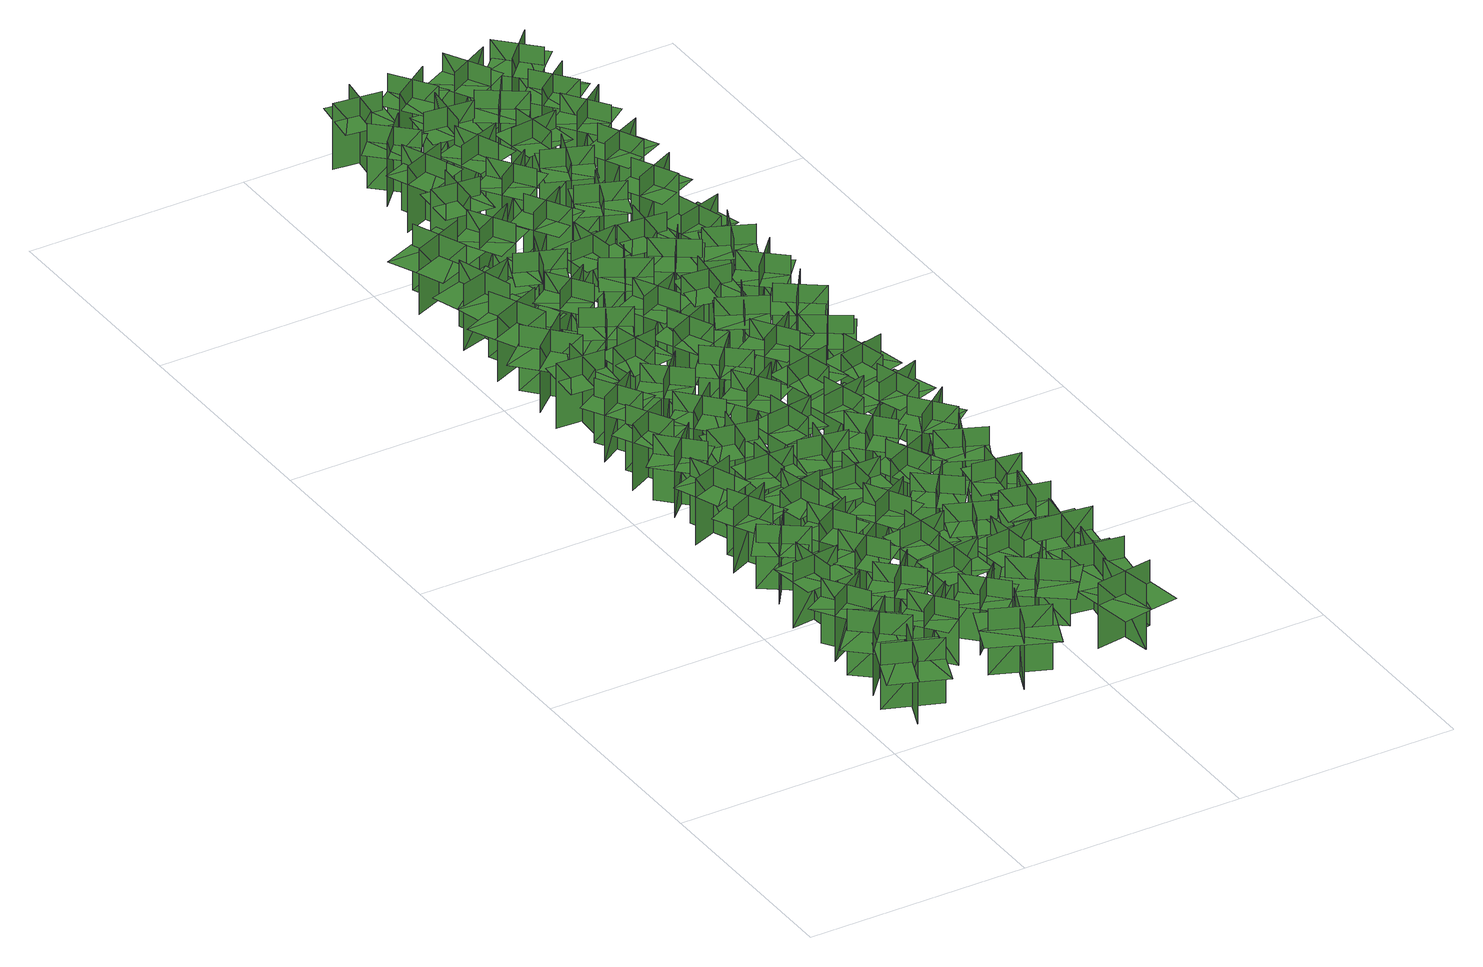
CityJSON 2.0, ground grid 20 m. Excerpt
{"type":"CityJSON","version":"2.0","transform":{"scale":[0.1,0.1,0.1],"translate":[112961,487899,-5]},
"CityObjects":{
"tree1":{"type":"SolitaryVegetationObject","geometry":[{"type":"MultiSurface","lod":"1","boundaries":[[[0,1,2]],[[0,2,3]],[[4,5,6]],[[4,6,7]],[[8,9,10]],[[8,10,11]],[[8,11,12]],[[8,12,13]]]}]},
"tree2":{"type":"SolitaryVegetationObject","geometry":[{"type":"MultiSurface","lod":"1","boundaries":[[[14,15,16]],[[14,16,17]],[[18,19,20]],[[18,20,21]],[[22,23,24]],[[22,24,25]],[[22,25,26]],[[22,26,27]]]}]},
"tree3":{"type":"SolitaryVegetationObject","geometry":[{"type":"MultiSurface","lod":"1","boundaries":[[[28,29,30]],[[28,30,31]],[[32,33,34]],[[32,34,35]],[[36,37,38]],[[36,38,39]],[[36,39,40]],[[36,40,41]]]}]},
"tree4":{"type":"SolitaryVegetationObject","geometry":[{"type":"MultiSurface","lod":"1","boundaries":[[[42,43,44]],[[42,44,45]],[[46,47,48]],[[46,48,49]],[[50,51,52]],[[50,52,53]],[[50,53,54]],[[50,54,55]]]}]},
"tree5":{"type":"SolitaryVegetationObject","geometry":[{"type":"MultiSurface","lod":"1","boundaries":[[[56,57,58]],[[56,58,59]],[[60,61,62]],[[60,62,63]],[[64,65,66]],[[64,66,67]],[[64,67,68]],[[64,68,69]]]}]},
"tree6":{"type":"SolitaryVegetationObject","geometry":[{"type":"MultiSurface","lod":"1","boundaries":[[[70,71,72]],[[70,72,73]],[[74,75,76]],[[74,76,77]],[[78,79,80]],[[78,80,81]],[[78,81,82]],[[78,82,83]]]}]},
"tree7":{"type":"SolitaryVegetationObject","geometry":[{"type":"MultiSurface","lod":"1","boundaries":[[[84,85,86]],[[84,86,87]],[[88,89,90]],[[88,90,91]],[[92,93,94]],[[92,94,95]],[[92,95,96]],[[92,96,97]]]}]},
"tree8":{"type":"SolitaryVegetationObject","geometry":[{"type":"MultiSurface","lod":"1","boundaries":[[[98,99,100]],[[98,100,101]],[[102,103,104]],[[102,104,105]],[[106,107,108]],[[106,108,109]],[[106,109,110]],[[106,110,111]]]}]},
"tree9":{"type":"SolitaryVegetationObject","geometry":[{"type":"MultiSurface","lod":"1","boundaries":[[[112,113,114]],[[112,114,115]],[[116,117,118]],[[116,118,119]],[[120,121,122]],[[120,122,123]],[[120,123,124]],[[120,124,125]]]}]},
"tree10":{"type":"SolitaryVegetationObject","geometry":[{"type":"MultiSurface","lod":"1","boundaries":[[[126,127,128]],[[126,128,129]],[[130,131,132]],[[130,132,133]],[[134,135,136]],[[134,136,137]],[[134,137,138]],[[134,138,139]]]}]},
"tree11":{"type":"SolitaryVegetationObject","geometry":[{"type":"MultiSurface","lod":"1","boundaries":[[[140,141,142]],[[140,142,143]],[[144,145,146]],[[144,146,147]],[[148,149,150]],[[148,150,151]],[[148,151,152]],[[148,152,153]]]}]},
"tree12":{"type":"SolitaryVegetationObject","geometry":[{"type":"MultiSurface","lod":"1","boundaries":[[[154,155,156]],[[154,156,157]],[[158,159,160]],[[158,160,161]],[[162,163,164]],[[162,164,165]],[[162,165,166]],[[162,166,167]]]}]},
"tree13":{"type":"SolitaryVegetationObject","geometry":[{"type":"MultiSurface","lod":"1","boundaries":[[[168,169,170]],[[168,170,171]],[[172,173,174]],[[172,174,175]],[[176,177,178]],[[176,178,179]],[[176,179,180]],[[176,180,181]]]}]},
"tree14":{"type":"SolitaryVegetationObject","geometry":[{"type":"MultiSurface","lod":"1","boundaries":[[[182,183,184]],[[182,184,185]],[[186,187,188]],[[186,188,189]],[[190,191,192]],[[190,192,193]],[[190,193,194]],[[190,194,195]]]}]},
"tree15":{"type":"SolitaryVegetationObject","geometry":[{"type":"MultiSurface","lod":"1","boundaries":[[[196,197,198]],[[196,198,199]],[[200,201,202]],[[200,202,203]],[[204,205,206]],[[204,206,207]],[[204,207,208]],[[204,208,209]]]}]},
"tree16":{"type":"SolitaryVegetationObject","geometry":[{"type":"MultiSurface","lod":"1","boundaries":[[[210,211,212]],[[210,212,213]],[[214,215,216]],[[214,216,217]],[[218,219,220]],[[218,220,221]],[[218,221,222]],[[218,222,223]]]}]},
"tree17":{"type":"SolitaryVegetationObject","geometry":[{"type":"MultiSurface","lod":"1","boundaries":[[[224,225,226]],[[224,226,227]],[[228,229,230]],[[228,230,231]],[[232,233,234]],[[232,234,235]],[[232,235,236]],[[232,236,237]]]}]},
"tree18":{"type":"SolitaryVegetationObject","geometry":[{"type":"MultiSurface","lod":"1","boundaries":[[[238,239,240]],[[238,240,241]],[[242,243,244]],[[242,244,245]],[[246,247,248]],[[246,248,249]],[[246,249,250]],[[246,250,251]]]}]},
"tree19":{"type":"SolitaryVegetationObject","geometry":[{"type":"MultiSurface","lod":"1","boundaries":[[[252,253,254]],[[252,254,255]],[[256,257,258]],[[256,258,259]],[[260,261,262]],[[260,262,263]],[[260,263,264]],[[260,264,265]]]}]},
"tree20":{"type":"SolitaryVegetationObject","geometry":[{"type":"MultiSurface","lod":"1","boundaries":[[[266,267,268]],[[266,268,269]],[[270,271,272]],[[270,272,273]],[[274,275,276]],[[274,276,277]],[[274,277,278]],[[274,278,279]]]}]},
"tree21":{"type":"SolitaryVegetationObject","geometry":[{"type":"MultiSurface","lod":"1","boundaries":[[[280,281,282]],[[280,282,283]],[[284,285,286]],[[284,286,287]],[[288,289,290]],[[288,290,291]],[[288,291,292]],[[288,292,293]]]}]},
"tree22":{"type":"SolitaryVegetationObject","geometry":[{"type":"MultiSurface","lod":"1","boundaries":[[[294,295,296]],[[294,296,297]],[[298,299,300]],[[298,300,301]],[[302,303,304]],[[302,304,305]],[[302,305,306]],[[302,306,307]]]}]},
"tree23":{"type":"SolitaryVegetationObject","geometry":[{"type":"MultiSurface","lod":"1","boundaries":[[[308,309,310]],[[308,310,311]],[[312,313,314]],[[312,314,315]],[[316,317,318]],[[316,318,319]],[[316,319,320]],[[316,320,321]]]}]},
"tree24":{"type":"SolitaryVegetationObject","geometry":[{"type":"MultiSurface","lod":"1","boundaries":[[[322,323,324]],[[322,324,325]],[[326,327,328]],[[326,328,329]],[[330,331,332]],[[330,332,333]],[[330,333,334]],[[330,334,335]]]}]},
"tree25":{"type":"SolitaryVegetationObject","geometry":[{"type":"MultiSurface","lod":"1","boundaries":[[[336,337,338]],[[336,338,339]],[[340,341,342]],[[340,342,343]],[[344,345,346]],[[344,346,347]],[[344,347,348]],[[344,348,349]]]}]},
"tree26":{"type":"SolitaryVegetationObject","geometry":[{"type":"MultiSurface","lod":"1","boundaries":[[[350,351,352]],[[350,352,353]],[[354,355,356]],[[354,356,357]],[[358,359,360]],[[358,360,361]],[[358,361,362]],[[358,362,363]]]}]},
"tree27":{"type":"SolitaryVegetationObject","geometry":[{"type":"MultiSurface","lod":"1","boundaries":[[[364,365,366]],[[364,366,367]],[[368,369,370]],[[368,370,371]],[[372,373,374]],[[372,374,375]],[[372,375,376]],[[372,376,377]]]}]},
"tree28":{"type":"SolitaryVegetationObject","geometry":[{"type":"MultiSurface","lod":"1","boundaries":[[[378,379,380]],[[378,380,381]],[[382,383,384]],[[382,384,385]],[[386,387,388]],[[386,388,389]],[[386,389,390]],[[386,390,391]]]}]},
"tree29":{"type":"SolitaryVegetationObject","geometry":[{"type":"MultiSurface","lod":"1","boundaries":[[[392,393,394]],[[392,394,395]],[[396,397,398]],[[396,398,399]],[[400,401,402]],[[400,402,403]],[[400,403,404]],[[400,404,405]]]}]},
"tree30":{"type":"SolitaryVegetationObject","geometry":[{"type":"MultiSurface","lod":"1","boundaries":[[[406,407,408]],[[406,408,409]],[[410,411,412]],[[410,412,413]],[[414,415,416]],[[414,416,417]],[[414,417,418]],[[414,418,419]]]}]},
"tree31":{"type":"SolitaryVegetationObject","geometry":[{"type":"MultiSurface","lod":"1","boundaries":[[[420,421,422]],[[420,422,423]],[[424,425,426]],[[424,426,427]],[[428,429,430]],[[428,430,431]],[[428,431,432]],[[428,432,433]]]}]},
"tree32":{"type":"SolitaryVegetationObject","geometry":[{"type":"MultiSurface","lod":"1","boundaries":[[[434,435,436]],[[434,436,437]],[[438,439,440]],[[438,440,441]],[[442,443,444]],[[442,444,445]],[[442,445,446]],[[442,446,447]]]}]},
"tree33":{"type":"SolitaryVegetationObject","geometry":[{"type":"MultiSurface","lod":"1","boundaries":[[[448,449,450]],[[448,450,451]],[[452,453,454]],[[452,454,455]],[[456,457,458]],[[456,458,459]],[[456,459,460]],[[456,460,461]]]}]},
"tree34":{"type":"SolitaryVegetationObject","geometry":[{"type":"MultiSurface","lod":"1","boundaries":[[[462,463,464]],[[462,464,465]],[[466,467,468]],[[466,468,469]],[[470,471,472]],[[470,472,473]],[[470,473,474]],[[470,474,475]]]}]},
"tree35":{"type":"SolitaryVegetationObject","geometry":[{"type":"MultiSurface","lod":"1","boundaries":[[[476,477,478]],[[476,478,479]],[[480,481,482]],[[480,482,483]],[[484,485,486]],[[484,486,487]],[[484,487,488]],[[484,488,489]]]}]},
"tree36":{"type":"SolitaryVegetationObject","geometry":[{"type":"MultiSurface","lod":"1","boundaries":[[[490,491,492]],[[490,492,493]],[[494,495,496]],[[494,496,497]],[[498,499,500]],[[498,500,501]],[[498,501,502]],[[498,502,503]]]}]},
"tree37":{"type":"SolitaryVegetationObject","geometry":[{"type":"MultiSurface","lod":"1","boundaries":[[[504,505,506]],[[504,506,507]],[[508,509,510]],[[508,510,511]],[[512,513,514]],[[512,514,515]],[[512,515,516]],[[512,516,517]]]}]},
"tree38":{"type":"SolitaryVegetationObject","geometry":[{"type":"MultiSurface","lod":"1","boundaries":[[[518,519,520]],[[518,520,521]],[[522,523,524]],[[522,524,525]],[[526,527,528]],[[526,528,529]],[[526,529,530]],[[526,530,531]]]}]},
"tree39":{"type":"SolitaryVegetationObject","geometry":[{"type":"MultiSurface","lod":"1","boundaries":[[[532,533,534]],[[532,534,535]],[[536,537,538]],[[536,538,539]],[[540,541,542]],[[540,542,543]],[[540,543,544]],[[540,544,545]]]}]},
"tree40":{"type":"SolitaryVegetationObject","geometry":[{"type":"MultiSurface","lod":"1","boundaries":[[[546,547,548]],[[546,548,549]],[[550,551,552]],[[550,552,553]],[[554,555,556]],[[554,556,557]],[[554,557,558]],[[554,558,559]]]}]},
"tree41":{"type":"SolitaryVegetationObject","geometry":[{"type":"MultiSurface","lod":"1","boundaries":[[[560,561,562]],[[560,562,563]],[[564,565,566]],[[564,566,567]],[[568,569,570]],[[568,570,571]],[[568,571,572]],[[568,572,573]]]}]},
"tree42":{"type":"SolitaryVegetationObject","geometry":[{"type":"MultiSurface","lod":"1","boundaries":[[[574,575,576]],[[574,576,577]],[[578,579,580]],[[578,580,581]],[[582,583,584]],[[582,584,585]],[[582,585,586]],[[582,586,587]]]}]},
"tree43":{"type":"SolitaryVegetationObject","geometry":[{"type":"MultiSurface","lod":"1","boundaries":[[[588,589,590]],[[588,590,591]],[[592,593,594]],[[592,594,595]],[[596,597,598]],[[596,598,599]],[[596,599,600]],[[596,600,601]]]}]},
"tree44":{"type":"SolitaryVegetationObject","geometry":[{"type":"MultiSurface","lod":"1","boundaries":[[[602,603,604]],[[602,604,605]],[[606,607,608]],[[606,608,609]],[[610,611,612]],[[610,612,613]],[[610,613,614]],[[610,614,615]]]}]},
"tree45":{"type":"SolitaryVegetationObject","geometry":[{"type":"MultiSurface","lod":"1","boundaries":[[[616,617,618]],[[616,618,619]],[[620,621,622]],[[620,622,623]],[[624,625,626]],[[624,626,627]],[[624,627,628]],[[624,628,629]]]}]},
"tree46":{"type":"SolitaryVegetationObject","geometry":[{"type":"MultiSurface","lod":"1","boundaries":[[[630,631,632]],[[630,632,633]],[[634,635,636]],[[634,636,637]],[[638,639,640]],[[638,640,641]],[[638,641,642]],[[638,642,643]]]}]},
"tree47":{"type":"SolitaryVegetationObject","geometry":[{"type":"MultiSurface","lod":"1","boundaries":[[[644,645,646]],[[644,646,647]],[[648,649,650]],[[648,650,651]],[[652,653,654]],[[652,654,655]],[[652,655,656]],[[652,656,657]]]}]},
"tree48":{"type":"SolitaryVegetationObject","geometry":[{"type":"MultiSurface","lod":"1","boundaries":[[[658,659,660]],[[658,660,661]],[[662,663,664]],[[662,664,665]],[[666,667,668]],[[666,668,669]],[[666,669,670]],[[666,670,671]]]}]},
"tree49":{"type":"SolitaryVegetationObject","geometry":[{"type":"MultiSurface","lod":"1","boundaries":[[[672,673,674]],[[672,674,675]],[[676,677,678]],[[676,678,679]],[[680,681,682]],[[680,682,683]],[[680,683,684]],[[680,684,685]]]}]},
"tree50":{"type":"SolitaryVegetationObject","geometry":[{"type":"MultiSurface","lod":"1","boundaries":[[[686,687,688]],[[686,688,689]],[[690,691,692]],[[690,692,693]],[[694,695,696]],[[694,696,697]],[[694,697,698]],[[694,698,699]]]}]},
"tree51":{"type":"SolitaryVegetationObject","geometry":[{"type":"MultiSurface","lod":"1","boundaries":[[[700,701,702]],[[700,702,703]],[[704,705,706]],[[704,706,707]],[[708,709,710]],[[708,710,711]],[[708,711,712]],[[708,712,713]]]}]},
"tree52":{"type":"SolitaryVegetationObject","geometry":[{"type":"MultiSurface","lod":"1","boundaries":[[[714,715,716]],[[714,716,717]],[[718,719,720]],[[718,720,721]],[[722,723,724]],[[722,724,725]],[[722,725,726]],[[722,726,727]]]}]},
"tree53":{"type":"SolitaryVegetationObject","geometry":[{"type":"MultiSurface","lod":"1","boundaries":[[[728,729,730]],[[728,730,731]],[[732,733,734]],[[732,734,735]],[[736,737,738]],[[736,738,739]],[[736,739,740]],[[736,740,741]]]}]},
"tree54":{"type":"SolitaryVegetationObject","geometry":[{"type":"MultiSurface","lod":"1","boundaries":[[[742,743,744]],[[742,744,745]],[[746,747,748]],[[746,748,749]],[[750,751,752]],[[750,752,753]],[[750,753,754]],[[750,754,755]]]}]},
"tree55":{"type":"SolitaryVegetationObject","geometry":[{"type":"MultiSurface","lod":"1","boundaries":[[[756,757,758]],[[756,758,759]],[[760,761,762]],[[760,762,763]],[[764,765,766]],[[764,766,767]],[[764,767,768]],[[764,768,769]]]}]},
"tree56":{"type":"SolitaryVegetationObject","geometry":[{"type":"MultiSurface","lod":"1","boundaries":[[[770,771,772]],[[770,772,773]],[[774,775,776]],[[774,776,777]],[[778,779,780]],[[778,780,781]],[[778,781,782]],[[778,782,783]]]}]},
"tree57":{"type":"SolitaryVegetationObject","geometry":[{"type":"MultiSurface","lod":"1","boundaries":[[[784,785,786]],[[784,786,787]],[[788,789,790]],[[788,790,791]],[[792,793,794]],[[792,794,795]],[[792,795,796]],[[792,796,797]]]}]},
"tree58":{"type":"SolitaryVegetationObject","geometry":[{"type":"MultiSurface","lod":"1","boundaries":[[[798,799,800]],[[798,800,801]],[[802,803,804]],[[802,804,805]],[[806,807,808]],[[806,808,809]],[[806,809,810]],[[806,810,811]]]}]},
"tree59":{"type":"SolitaryVegetationObject","geometry":[{"type":"MultiSurface","lod":"1","boundaries":[[[812,813,814]],[[812,814,815]],[[816,817,818]],[[816,818,819]],[[820,821,822]],[[820,822,823]],[[820,823,824]],[[820,824,825]]]}]},
"tree60":{"type":"SolitaryVegetationObject","geometry":[{"type":"MultiSurface","lod":"1","boundaries":[[[826,827,828]],[[826,828,829]],[[830,831,832]],[[830,832,833]],[[834,835,836]],[[834,836,837]],[[834,837,838]],[[834,838,839]]]}]},
"tree61":{"type":"SolitaryVegetationObject","geometry":[{"type":"MultiSurface","lod":"1","boundaries":[[[840,841,842]],[[840,842,843]],[[844,845,846]],[[844,846,847]],[[848,849,850]],[[848,850,851]],[[848,851,852]],[[848,852,853]]]}]},
"tree62":{"type":"SolitaryVegetationObject","geometry":[{"type":"MultiSurface","lod":"1","boundaries":[[[854,855,856]],[[854,856,857]],[[858,859,860]],[[858,860,861]],[[862,863,864]],[[862,864,865]],[[862,865,866]],[[862,866,867]]]}]},
"tree63":{"type":"SolitaryVegetationObject","geometry":[{"type":"MultiSurface","lod":"1","boundaries":[[[868,869,870]],[[868,870,871]],[[872,873,874]],[[872,874,875]],[[876,877,878]],[[876,878,879]],[[876,879,880]],[[876,880,881]]]}]},
"tree64":{"type":"SolitaryVegetationObject","geometry":[{"type":"MultiSurface","lod":"1","boundaries":[[[882,883,884]],[[882,884,885]],[[886,887,888]],[[886,888,889]],[[890,891,892]],[[890,892,893]],[[890,893,894]],[[890,894,895]]]}]},
"tree65":{"type":"SolitaryVegetationObject","geometry":[{"type":"MultiSurface","lod":"1","boundaries":[[[896,897,898]],[[896,898,899]],[[900,901,902]],[[900,902,903]],[[904,905,906]],[[904,906,907]],[[904,907,908]],[[904,908,909]]]}]},
"tree66":{"type":"SolitaryVegetationObject","geometry":[{"type":"MultiSurface","lod":"1","boundaries":[[[910,911,912]],[[910,912,913]],[[914,915,916]],[[914,916,917]],[[918,919,920]],[[918,920,921]],[[918,921,922]],[[918,922,923]]]}]},
"tree67":{"type":"SolitaryVegetationObject","geometry":[{"type":"MultiSurface","lod":"1","boundaries":[[[924,925,926]],[[924,926,927]],[[928,929,930]],[[928,930,931]],[[932,933,934]],[[932,934,935]],[[932,935,936]],[[932,936,937]]]}]},
"tree68":{"type":"SolitaryVegetationObject","geometry":[{"type":"MultiSurface","lod":"1","boundaries":[[[938,939,940]],[[938,940,941]],[[942,943,944]],[[942,944,945]],[[946,947,948]],[[946,948,949]],[[946,949,950]],[[946,950,951]]]}]},
"tree69":{"type":"SolitaryVegetationObject","geometry":[{"type":"MultiSurface","lod":"1","boundaries":[[[952,953,954]],[[952,954,955]],[[956,957,958]],[[956,958,959]],[[960,961,962]],[[960,962,963]],[[960,963,964]],[[960,964,965]]]}]},
"tree70":{"type":"SolitaryVegetationObject","geometry":[{"type":"MultiSurface","lod":"1","boundaries":[[[966,967,968]],[[966,968,969]],[[970,971,972]],[[970,972,973]],[[974,975,976]],[[974,976,977]],[[974,977,978]],[[974,978,979]]]}]},
"tree71":{"type":"SolitaryVegetationObject","geometry":[{"type":"MultiSurface","lod":"1","boundaries":[[[980,981,982]],[[980,982,983]],[[984,985,986]],[[984,986,987]],[[988,989,990]],[[988,990,991]],[[988,991,992]],[[988,992,993]]]}]},
"tree72":{"type":"SolitaryVegetationObject","geometry":[{"type":"MultiSurface","lod":"1","boundaries":[[[994,995,996]],[[994,996,997]],[[998,999,1000]],[[998,1000,1001]],[[1002,1003,1004]],[[1002,1004,1005]],[[1002,1005,1006]],[[1002,1006,1007]]]}]},
"tree73":{"type":"SolitaryVegetationObject","geometry":[{"type":"MultiSurface","lod":"1","boundaries":[[[1008,1009,1010]],[[1008,1010,1011]],[[1012,1013,1014]],[[1012,1014,1015]],[[1016,1017,1018]],[[1016,1018,1019]],[[1016,1019,1020]],[[1016,1020,1021]]]}]},
"tree74":{"type":"SolitaryVegetationObject","geometry":[{"type":"MultiSurface","lod":"1","boundaries":[[[1022,1023,1024]],[[1022,1024,1025]],[[1026,1027,1028]],[[1026,1028,1029]],[[1030,1031,1032]],[[1030,1032,1033]],[[1030,1033,1034]],[[1030,1034,1035]]]}]},
"tree75":{"type":"SolitaryVegetationObject","geometry":[{"type":"MultiSurface","lod":"1","boundaries":[[[1036,1037,1038]],[[1036,1038,1039]],[[1040,1041,1042]],[[1040,1042,1043]],[[1044,1045,1046]],[[1044,1046,1047]],[[1044,1047,1048]],[[1044,1048,1049]]]}]},
"tree76":{"type":"SolitaryVegetationObject","geometry":[{"type":"MultiSurface","lod":"1","boundaries":[[[1050,1051,1052]],[[1050,1052,1053]],[[1054,1055,1056]],[[1054,1056,1057]],[[1058,1059,1060]],[[1058,1060,1061]],[[1058,1061,1062]],[[1058,1062,1063]]]}]},
"tree77":{"type":"SolitaryVegetationObject","geometry":[{"type":"MultiSurface","lod":"1","boundaries":[[[1064,1065,1066]],[[1064,1066,1067]],[[1068,1069,1070]],[[1068,1070,1071]],[[1072,1073,1074]],[[1072,1074,1075]],[[1072,1075,1076]],[[1072,1076,1077]]]}]},
"tree78":{"type":"SolitaryVegetationObject","geometry":[{"type":"MultiSurface","lod":"1","boundaries":[[[1078,1079,1080]],[[1078,1080,1081]],[[1082,1083,1084]],[[1082,1084,1085]],[[1086,1087,1088]],[[1086,1088,1089]],[[1086,1089,1090]],[[1086,1090,1091]]]}]},
"tree79":{"type":"SolitaryVegetationObject","geometry":[{"type":"MultiSurface","lod":"1","boundaries":[[[1092,1093,1094]],[[1092,1094,1095]],[[1096,1097,1098]],[[1096,1098,1099]],[[1100,1101,1102]],[[1100,1102,1103]],[[1100,1103,1104]],[[1100,1104,1105]]]}]},
"tree80":{"type":"SolitaryVegetationObject","geometry":[{"type":"MultiSurface","lod":"1","boundaries":[[[1106,1107,1108]],[[1106,1108,1109]],[[1110,1111,1112]],[[1110,1112,1113]],[[1114,1115,1116]],[[1114,1116,1117]],[[1114,1117,1118]],[[1114,1118,1119]]]}]},
"tree81":{"type":"SolitaryVegetationObject","geometry":[{"type":"MultiSurface","lod":"1","boundaries":[[[1120,1121,1122]],[[1120,1122,1123]],[[1124,1125,1126]],[[1124,1126,1127]],[[1128,1129,1130]],[[1128,1130,1131]],[[1128,1131,1132]],[[1128,1132,1133]]]}]},
"tree82":{"type":"SolitaryVegetationObject","geometry":[{"type":"MultiSurface","lod":"1","boundaries":[[[1134,1135,1136]],[[1134,1136,1137]],[[1138,1139,1140]],[[1138,1140,1141]],[[1142,1143,1144]],[[1142,1144,1145]],[[1142,1145,1146]],[[1142,1146,1147]]]}]},
"tree83":{"type":"SolitaryVegetationObject","geometry":[{"type":"MultiSurface","lod":"1","boundaries":[[[1148,1149,1150]],[[1148,1150,1151]],[[1152,1153,1154]],[[1152,1154,1155]],[[1156,1157,1158]],[[1156,1158,1159]],[[1156,1159,1160]],[[1156,1160,1161]]]}]},
"tree84":{"type":"SolitaryVegetationObject","geometry":[{"type":"MultiSurface","lod":"1","boundaries":[[[1162,1163,1164]],[[1162,1164,1165]],[[1166,1167,1168]],[[1166,1168,1169]],[[1170,1171,1172]],[[1170,1172,1173]],[[1170,1173,1174]],[[1170,1174,1175]]]}]},
"tree85":{"type":"SolitaryVegetationObject","geometry":[{"type":"MultiSurface","lod":"1","boundaries":[[[1176,1177,1178]],[[1176,1178,1179]],[[1180,1181,1182]],[[1180,1182,1183]],[[1184,1185,1186]],[[1184,1186,1187]],[[1184,1187,1188]],[[1184,1188,1189]]]}]},
"tree86":{"type":"SolitaryVegetationObject","geometry":[{"type":"MultiSurface","lod":"1","boundaries":[[[1190,1191,1192]],[[1190,1192,1193]],[[1194,1195,1196]],[[1194,1196,1197]],[[1198,1199,1200]],[[1198,1200,1201]],[[1198,1201,1202]],[[1198,1202,1203]]]}]},
"tree87":{"type":"SolitaryVegetationObject","geometry":[{"type":"MultiSurface","lod":"1","boundaries":[[[1204,1205,1206]],[[1204,1206,1207]],[[1208,1209,1210]],[[1208,1210,1211]],[[1212,1213,1214]],[[1212,1214,1215]],[[1212,1215,1216]],[[1212,1216,1217]]]}]},
"tree88":{"type":"SolitaryVegetationObject","geometry":[{"type":"MultiSurface","lod":"1","boundaries":[[[1218,1219,1220]],[[1218,1220,1221]],[[1222,1223,1224]],[[1222,1224,1225]],[[1226,1227,1228]],[[1226,1228,1229]],[[1226,1229,1230]],[[1226,1230,1231]]]}]},
"tree89":{"type":"SolitaryVegetationObject","geometry":[{"type":"MultiSurface","lod":"1","boundaries":[[[1232,1233,1234]],[[1232,1234,1235]],[[1236,1237,1238]],[[1236,1238,1239]],[[1240,1241,1242]],[[1240,1242,1243]],[[1240,1243,1244]],[[1240,1244,1245]]]}]}
},
"vertices":[
[21,56,5],[21,56,67],[70,37,67],[70,37,5],[54,70,5],[54,70,67],[35,22,67],[35,22,5],[57,78,47],[32,87,47],[9,27,47],[34,18,47],[59,8,47],[82,68,47],
[25,114,5],[25,114,67],[65,79,67],[65,79,5],[61,116,5],[61,116,67],[27,77,67],[27,77,5],[66,122,47],[46,140,47],[4,91,47],[24,73,47],[44,56,47],[86,105,47],
[28,137,4],[65,161,4],[65,161,65],[28,137,65],[57,130,4],[33,167,4],[33,167,65],[57,130,65],[57,130,48],[75,142,48],[51,179,48],[33,167,48],[14,156,48],[38,118,48],
[24,195,6],[68,200,6],[68,200,67],[24,195,67],[47,177,6],[42,221,6],[42,221,67],[47,177,67],[47,177,50],[69,179,50],[64,223,50],[42,221,50],[20,218,50],[25,174,50],
[28,259,7],[64,233,7],[64,233,68],[28,259,68],[32,230,7],[58,266,7],[58,266,68],[32,230,68],[32,230,51],[50,217,51],[76,253,51],[58,266,51],[40,279,51],[14,243,51],
[79,85,4],[115,112,4],[115,112,65],[79,85,65],[109,81,4],[82,116,4],[82,116,65],[109,81,65],[109,81,48],[126,94,48],[99,129,48],[82,116,48],[64,103,48],[91,67,48],
[35,315,7],[54,276,7],[54,276,69],[35,315,69],[25,288,7],[65,307,7],[65,307,69],[25,288,69],[25,288,51],[35,268,51],[75,287,51],[65,307,51],[55,327,51],[16,307,51],
[81,133,5],[112,165,5],[112,165,67],[81,133,67],[111,133,5],[79,164,5],[79,164,67],[111,133,67],[111,133,50],[126,149,50],[94,180,50],[79,164,50],[63,148,50],[95,117,50],
[50,329,7],[34,370,7],[34,370,69],[50,329,69],[62,356,7],[21,340,7],[21,340,69],[62,356,69],[62,356,52],[54,377,52],[13,361,52],[21,340,52],[29,319,52],[70,336,52],
[106,181,7],[79,217,7],[79,217,69],[106,181,69],[110,210,7],[75,184,7],[75,184,69],[110,210,69],[110,210,51],[97,228,51],[61,202,51],[75,184,51],[88,166,51],[123,193,51],
[135,23,4],[135,23,66],[156,73,66],[156,73,4],[122,57,4],[122,57,66],[170,37,66],[170,37,4],[115,60,46],[105,35,46],[164,11,46],[174,35,46],[184,60,46],[125,85,46],
[28,384,7],[60,415,7],[60,415,69],[28,384,69],[58,383,7],[27,415,7],[27,415,69],[58,383,69],[58,383,51],[74,398,51],[43,431,51],[27,415,51],[11,400,51],[42,368,51],
[104,230,5],[81,268,5],[81,268,67],[104,230,67],[111,259,5],[73,236,5],[73,236,67],[111,259,67],[111,259,49],[100,278,49],[62,255,49],[73,236,49],[84,217,49],[122,239,49],
[131,84,5],[162,115,5],[162,115,66],[131,84,66],[160,83,5],[129,115,5],[129,115,66],[160,83,66],[160,83,49],[176,99,49],[145,130,49],[129,115,49],[113,99,49],[145,68,49],
[60,457,6],[21,437,6],[21,437,68],[60,457,68],[32,466,6],[53,427,6],[53,427,68],[32,466,68],[32,466,50],[13,456,50],[33,417,50],[53,427,50],[72,437,50],[52,476,50],
[98,278,5],[89,321,5],[89,321,67],[98,278,67],[114,303,5],[71,293,5],[71,293,67],[114,303,67],[114,303,50],[109,324,50],[66,315,50],[71,293,50],[76,271,50],[119,281,50],
[143,167,7],[146,123,7],[146,123,69],[143,167,69],[124,145,7],[168,149,7],[168,149,69],[124,145,69],[124,145,51],[125,123,51],[170,126,51],[168,149,51],[166,171,51],[122,167,51],
[32,514,6],[54,476,6],[54,476,67],[32,514,67],[24,485,6],[62,508,6],[62,508,67],[24,485,67],[24,485,50],[36,466,50],[74,489,50],[62,508,50],[51,527,50],[13,504,50],
[92,367,5],[93,323,5],[93,323,66],[92,367,66],[71,346,5],[116,347,5],[116,347,66],[71,346,66],[71,346,49],[72,324,49],[116,325,49],[116,347,49],[115,369,49],[71,368,49],
[141,217,5],[147,173,5],[147,173,67],[141,217,67],[123,194,5],[167,200,5],[167,200,67],[123,194,67],[123,194,49],[126,172,49],[170,178,49],[167,200,49],[164,222,49],[120,216,49],
[61,546,6],[17,548,6],[17,548,67],[61,546,67],[42,568,6],[39,524,6],[39,524,67],[42,568,67],[42,568,50],[20,569,50],[17,525,50],[39,524,50],[61,522,50],[64,567,50],
[112,394,4],[69,402,4],[69,402,66],[112,394,66],[96,418,4],[88,375,4],[88,375,66],[96,418,66],[96,418,48],[74,422,48],[66,379,48],[88,375,48],[109,371,48],[118,414,48],
[127,238,5],[166,260,5],[166,260,67],[127,238,67],[155,230,5],[134,269,5],[134,269,67],[155,230,67],[155,230,49],[174,241,49],[153,279,49],[134,269,49],[114,258,49],[136,219,49],
[24,616,3],[24,616,65],[59,576,65],[59,576,3],[60,613,3],[60,613,65],[21,579,65],[21,579,3],[66,619,45],[48,639,45],[0,596,45],[18,576,45],[36,556,45],[84,599,45],
[210,119,6],[210,119,68],[178,77,68],[178,77,6],[214,83,6],[214,83,68],[173,115,68],[173,115,6],[220,78,48],[237,100,48],[186,139,48],[170,118,48],[153,96,48],[204,57,48],
[106,433,4],[76,466,4],[76,466,66],[106,433,66],[108,462,4],[75,432,4],[75,432,66],[108,462,66],[108,462,49],[93,479,49],[60,449,49],[75,432,49],[90,416,49],[122,446,49],
[144,318,5],[143,273,5],[143,273,66],[144,318,66],[123,297,5],[167,297,5],[167,297,66],[123,297,66],[123,297,49],[122,275,49],[167,274,49],[167,297,49],[167,319,49],[123,319,49],
[29,671,3],[29,671,65],[52,622,65],[52,622,3],[63,657,3],[63,657,65],[16,636,65],[16,636,3],[70,661,45],[59,685,45],[1,658,45],[12,634,45],[23,610,45],[81,637,45],
[175,146,6],[219,151,6],[219,151,68],[175,146,68],[198,128,6],[194,172,6],[194,172,68],[198,128,68],[198,128,51],[220,130,51],[216,174,51],[194,172,51],[171,169,51],[176,125,51],
[78,483,5],[108,515,5],[108,515,67],[78,483,67],[108,484,5],[75,514,5],[75,514,67],[108,484,67],[108,484,50],[123,500,50],[90,530,50],[75,514,50],[60,498,50],[93,468,50],
[147,368,4],[139,325,4],[139,325,66],[147,368,66],[123,352,4],[166,344,4],[166,344,66],[123,352,66],[123,352,48],[119,330,48],[162,322,48],[166,344,48],[170,366,48],[127,374,48],
[49,672,3],[49,672,65],[33,723,65],[33,723,3],[17,690,3],[17,690,65],[67,705,65],[67,705,3],[10,688,45],[17,662,45],[79,681,45],[71,706,45],[63,732,45],[2,713,45],
[212,191,6],[171,208,6],[171,208,67],[212,191,67],[201,218,6],[184,177,6],[184,177,67],[201,218,67],[201,218,50],[180,227,50],[164,185,50],[184,177,50],[205,169,50],[221,210,50],
[111,551,7],[67,543,7],[67,543,68],[111,551,68],[86,568,7],[95,525,7],[95,525,68],[86,568,68],[86,568,51],[65,564,51],[73,520,51],[95,525,51],[117,529,51],[108,572,51],
[270,53,4],[270,53,66],[217,45,66],[217,45,4],[249,24,4],[249,24,66],[240,75,66],[240,75,4],[250,17,45],[276,21,45],[266,84,45],[239,80,45],[213,76,45],[223,12,45],
[139,419,5],[147,375,5],[147,375,67],[139,419,67],[122,395,5],[166,402,5],[166,402,67],[122,395,67],[122,395,49],[126,373,49],[169,380,49],[166,402,49],[162,424,49],[118,416,49],
[209,236,5],[175,264,5],[175,264,66],[209,236,66],[206,266,5],[179,231,5],[179,231,66],[206,266,66],[206,266,49],[189,279,49],[161,244,49],[179,231,49],[196,217,49],[223,252,49],
[31,791,1],[31,791,63],[51,742,63],[51,742,1],[64,777,1],[64,777,63],[16,757,63],[16,757,1],[71,780,43],[61,805,43],[1,780,43],[12,755,43],[22,730,43],[81,755,43],
[74,607,7],[113,586,7],[113,586,69],[74,607,69],[83,579,7],[104,618,7],[104,618,69],[83,579,69],[83,579,51],[102,568,51],[123,607,51],[104,618,51],[84,628,51],[63,589,51],
[271,94,4],[271,94,66],[218,102,66],[218,102,4],[241,73,4],[241,73,66],[249,124,66],[249,124,4],[240,65,46],[267,62,46],[276,125,46],[249,129,46],[223,133,46],[214,69,46],
[127,436,6],[164,460,6],[164,460,68],[127,436,68],[155,430,6],[131,467,6],[131,467,68],[155,430,68],[155,430,51],[174,442,51],[150,479,51],[131,467,51],[113,455,51],[137,418,51],
[211,307,5],[171,288,5],[171,288,66],[211,307,66],[184,317,5],[202,277,5],[202,277,66],[184,317,66],[184,317,49],[164,308,49],[182,268,49],[202,277,49],[223,286,49],[204,327,49],
[75,637,7],[111,661,7],[111,661,69],[75,637,69],[103,631,7],[79,668,7],[79,668,69],[103,631,69],[103,631,52],[122,643,52],[97,680,52],[79,668,52],[60,655,52],[85,618,52],
[219,151,5],[219,151,67],[272,144,67],[272,144,5],[248,172,5],[248,172,67],[241,121,67],[241,121,5],[249,180,46],[222,184,46],[214,120,46],[241,117,46],[267,113,46],[275,177,46],
[127,510,8],[161,481,8],[161,481,69],[127,510,69],[129,481,8],[158,514,8],[158,514,69],[129,481,69],[129,481,52],[146,466,52],[175,500,52],[158,514,52],[141,528,52],[112,495,52],
[206,334,6],[176,367,6],[176,367,68],[206,334,68],[207,364,6],[175,333,6],[175,333,68],[207,364,68],[207,364,50],[192,380,50],[160,350,50],[175,333,50],[190,317,50],[222,348,50],
[72,705,6],[113,689,6],[113,689,68],[72,705,68],[84,678,6],[100,719,6],[100,719,68],[84,678,68],[84,678,50],[104,670,50],[121,711,50],[100,719,50],[80,727,50],[63,686,50],
[240,179,5],[249,222,5],[249,222,66],[240,179,66],[264,195,5],[221,204,5],[221,204,66],[264,195,66],[264,195,49],[269,216,49],[226,225,49],[221,204,49],[217,182,49],[260,173,49],
[160,557,9],[120,538,9],[120,538,71],[160,557,71],[132,567,9],[151,527,9],[151,527,71],[132,567,71],[132,567,54],[112,558,54],[131,517,54],[151,527,54],[171,536,54],[152,576,54],
[188,418,8],[199,375,8],[199,375,69],[188,418,69],[173,393,8],[216,403,8],[216,403,69],[173,393,69],[173,393,52],[178,371,52],[221,382,52],[216,403,52],[211,425,52],[168,414,52],
[246,267,5],[240,223,5],[240,223,66],[246,267,66],[223,249,5],[266,243,5],[266,243,66],[223,249,66],[223,249,49],[219,227,49],[263,221,49],[266,243,49],[270,265,49],[226,271,49],
[73,758,0],[112,780,0],[112,780,62],[73,758,62],[102,750,0],[80,789,0],[80,789,62],[102,750,62],[102,750,44],[121,761,44],[99,799,44],[80,789,44],[61,778,44],[82,739,44],
[124,590,11],[164,609,11],[164,609,72],[124,590,72],[152,580,11],[132,620,11],[132,620,72],[152,580,72],[152,580,55],[171,589,55],[152,629,55],[132,620,55],[112,610,55],[132,570,55],
[212,454,9],[169,443,9],[169,443,71],[212,454,71],[187,469,9],[197,426,9],[197,426,71],[187,469,71],[187,469,53],[165,464,53],[176,421,53],[197,426,53],[219,431,53],[208,474,53],
[236,280,5],[254,320,5],[254,320,66],[236,280,66],[264,290,5],[223,308,5],[223,308,66],[264,290,66],[264,290,49],[272,311,49],[232,329,49],[223,308,49],[214,288,49],[255,270,49],
[109,816,8],[65,820,8],[65,820,69],[109,816,69],[90,839,8],[87,795,8],[87,795,69],[90,839,69],[90,839,52],[68,841,52],[65,797,52],[87,795,52],[109,793,52],[113,837,52],
[150,663,12],[128,625,12],[128,625,74],[150,663,74],[122,656,12],[160,634,12],[160,634,74],[122,656,74],[122,656,56],[111,637,56],[149,615,56],[160,634,56],[171,653,56],[133,675,56],
[175,488,11],[212,512,11],[212,512,72],[175,488,72],[204,482,11],[180,519,11],[180,519,72],[204,482,72],[204,482,55],[223,494,55],[199,531,55],[180,519,55],[161,507,55],[185,470,55],
[232,363,5],[259,328,5],[259,328,66],[232,363,66],[228,333,5],[263,360,5],[263,360,66],[228,333,66],[228,333,49],[241,316,49],[276,343,49],[263,360,49],[249,378,49],[214,351,49],
[98,850,6],[81,891,6],[81,891,68],[98,850,68],[109,877,6],[68,860,6],[68,860,68],[109,877,68],[109,877,51],[101,897,51],[60,880,51],[68,860,51],[77,840,51],[118,857,51],
[121,696,6],[165,701,6],[165,701,67],[121,696,67],[145,678,6],[139,722,6],[139,722,67],[145,678,67],[145,678,50],[167,680,50],[161,724,50],[139,722,50],[117,719,50],[123,675,50],
[182,530,11],[203,570,11],[203,570,73],[182,530,73],[211,539,11],[171,559,11],[171,559,73],[211,539,73],[211,539,56],[221,559,56],[182,579,56],[171,559,56],[161,540,56],[200,519,56],
[237,417,5],[250,375,5],[250,375,66],[237,417,66],[223,391,5],[265,405,5],[265,405,66],[223,391,66],[223,391,49],[230,370,49],[272,384,49],[265,405,49],[258,426,49],[216,412,49],
[103,932,7],[73,900,7],[73,900,68],[103,932,68],[74,932,7],[106,901,7],[106,901,68],[74,932,68],[74,932,51],[59,916,51],[91,885,51],[106,901,51],[121,917,51],[89,948,51],
[210,596,11],[166,601,11],[166,601,73],[210,596,73],[192,619,11],[187,575,11],[187,575,73],[192,619,73],[192,619,56],[170,621,56],[165,578,56],[187,575,56],[209,572,56],[214,616,56],
[131,786,0],[153,747,0],[153,747,62],[131,786,62],[123,757,0],[161,780,0],[161,780,62],[123,757,62],[123,757,45],[135,738,45],[173,761,45],[161,780,45],[150,799,45],[112,776,45],
[262,453,5],[219,443,5],[219,443,66],[262,453,66],[237,469,5],[247,425,5],[247,425,66],[237,469,66],[237,469,49],[215,464,49],[225,421,49],[247,425,49],[268,430,49],[259,473,49],
[108,965,7],[65,970,7],[65,970,69],[108,965,69],[91,988,7],[85,944,7],[85,944,69],[91,988,69],[91,988,52],[69,991,52],[63,947,52],[85,944,52],[107,941,52],[113,985,52],
[207,637,12],[171,662,12],[171,662,74],[207,637,74],[202,666,12],[177,629,12],[177,629,74],[202,666,74],[202,666,57],[184,678,57],[159,642,57],[177,629,57],[196,617,57],[220,654,57],
[124,807,8],[160,832,8],[160,832,69],[124,807,69],[153,802,8],[128,838,8],[128,838,69],[153,802,69],[153,802,52],[171,814,52],[146,851,52],[128,838,52],[109,826,52],[135,789,52],
[258,488,5],[221,512,5],[221,512,66],[258,488,66],[252,517,5],[228,479,5],[228,479,66],[252,517,66],[252,517,49],[233,529,49],[210,491,49],[228,479,49],[247,467,49],[271,505,49],
[210,696,5],[166,700,5],[166,700,67],[210,696,67],[192,719,5],[188,675,5],[188,675,67],[192,719,67],[192,719,50],[170,721,50],[166,677,50],[188,675,50],[210,673,50],[214,717,50],
[120,863,7],[161,878,7],[161,878,69],[120,863,69],[147,851,7],[131,892,7],[131,892,69],[147,851,69],[147,851,51],[168,858,51],[152,900,51],[131,892,51],[110,884,51],[126,843,51],
[226,560,6],[262,534,6],[262,534,68],[226,560,68],[231,531,6],[256,567,6],[256,567,68],[231,531,68],[231,531,51],[249,518,51],[274,554,51],[256,567,51],[238,580,51],[213,544,51],
[120,921,7],[164,916,7],[164,916,69],[120,921,69],[138,898,7],[143,942,7],[143,942,69],[138,898,69],[138,898,51],[160,895,51],[165,940,51],[143,942,51],[121,944,51],[116,900,51],
[198,786,1],[181,745,1],[181,745,62],[198,786,62],[171,775,1],[212,759,1],[212,759,62],[171,775,62],[171,775,45],[163,755,45],[204,738,45],[212,759,45],[220,779,45],[179,796,45],
[228,584,8],[258,617,8],[258,617,70],[228,584,70],[258,585,8],[225,615,8],[225,615,70],[258,585,70],[258,585,52],[273,602,52],[240,631,52],[225,615,52],[210,599,52],[243,569,52],
[155,980,8],[118,955,8],[118,955,69],[155,980,69],[126,986,8],[151,949,8],[151,949,69],[126,986,69],[126,986,52],[108,973,52],[133,937,52],[151,949,52],[169,962,52],[144,998,52],
[233,631,7],[251,671,7],[251,671,69],[233,631,69],[260,641,7],[220,659,7],[220,659,69],[260,641,69],[260,641,51],[269,661,51],[229,679,51],[220,659,51],[211,639,51],[251,621,51],
[197,837,7],[181,795,7],[181,795,69],[197,837,69],[170,825,7],[211,809,7],[211,809,69],[170,825,69],[170,825,52],[162,804,52],[203,788,52],[211,809,52],[219,830,52],[178,846,52],
[186,888,8],[192,844,8],[192,844,69],[186,888,69],[168,865,8],[212,870,8],[212,870,69],[168,865,69],[168,865,52],[171,843,52],[215,848,52],[212,870,52],[209,892,52],[165,887,52],
[235,718,1],[248,675,1],[248,675,62],[235,718,62],[221,692,1],[263,705,1],[263,705,62],[221,692,62],[221,692,45],[227,671,45],[269,683,45],[263,705,45],[257,726,45],[214,713,45],
[201,935,8],[176,898,8],[176,898,69],[201,935,69],[172,929,8],[209,904,8],[209,904,69],[172,929,69],[172,929,52],[160,911,52],[196,886,52],[209,904,52],[221,923,52],[185,948,52],
[232,787,0],[252,747,0],[252,747,62],[232,787,62],[223,759,0],[262,778,0],[262,778,62],[223,759,62],[223,759,44],[232,739,44],[272,758,44],[262,778,44],[253,798,44],[213,779,44],
[172,959,8],[211,980,8],[211,980,69],[172,959,69],[200,950,8],[179,989,8],[179,989,69],[200,950,69],[200,950,52],[219,961,52],[198,1000,52],[179,989,52],[159,979,52],[180,940,52],
[231,837,7],[250,797,7],[250,797,68],[231,837,68],[221,809,7],[261,828,7],[261,828,68],[221,809,68],[221,809,51],[231,789,51],[271,808,51],[261,828,51],[251,848,51],[211,829,51],
[224,857,9],[260,883,9],[260,883,70],[224,857,70],[253,852,9],[227,888,9],[227,888,70],[253,852,70],[253,852,53],[271,865,53],[245,901,53],[227,888,53],[209,876,53],[235,840,53],
[255,931,7],[220,904,7],[220,904,68],[255,931,68],[226,935,7],[253,900,7],[253,900,68],[226,935,68],[226,935,51],[209,921,51],[236,887,51],[253,900,51],[271,914,51],[243,949,51],
[253,955,8],[222,987,8],[222,987,69],[253,955,69],[253,985,8],[222,953,8],[222,953,69],[253,985,69],[253,985,52],[237,1000,52],[206,969,52],[222,953,52],[237,938,52],[269,969,52]
]}
